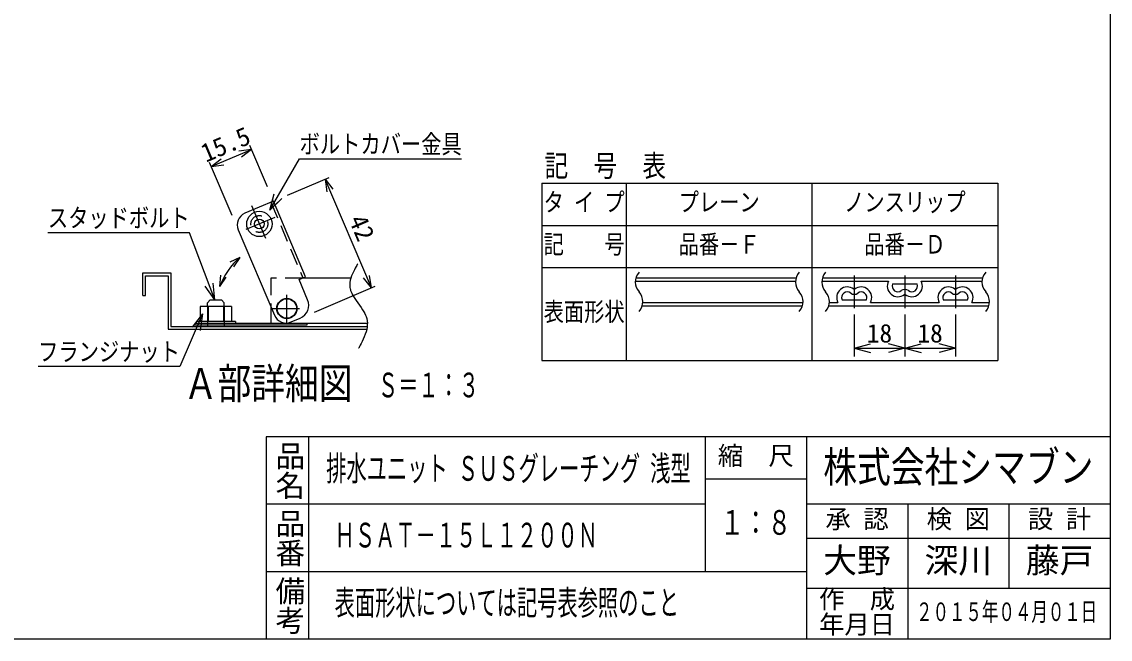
# Model space of a CAD drawing. Units: millimetres, scale not verified, with parts at other scales. Extents: x -1092 to 1092, y -744 to 696.
# Drawn here: x 60 to 1092, y -744 to -158 of the extents above; entities that cross this region are included whole.
import ezdxf
from ezdxf.enums import TextEntityAlignment as Align

# ---------------------------------------------------------------- set-up
doc = ezdxf.new("R2010")
doc.units = ezdxf.units.MM
doc.header["$LTSCALE"] = 8
doc.linetypes.add('CHAIN1', pattern=[8, 5, -1, 1, -1])
doc.linetypes.add('DASHED2', pattern=[3, 2, -1])
for name, color, linetype in [('0-7_枠細線', 5, 'Continuous'), ('0-8_枠中線', 5, 'Continuous'), ('1-2_極細2', 2, 'Continuous'), ('1-3_細線2', 4, 'Continuous'), ('1-5_寸法2', 7, 'Continuous')]:
    doc.layers.add(name, color=color, linetype=linetype)
doc.styles.add('@ＭＳ ゴシック', font='')
doc.styles.add('ＭＳ ゴシック', font='')
doc.styles.get('@ＭＳ ゴシック').set_extended_font_data('@MS Gothic')
doc.styles.get('ＭＳ ゴシック').set_extended_font_data('MS Gothic')

msp = doc.modelspace()

# ---------------------------------------------------------------- linework, layer by layer
at = {"layer": '0-7_枠細線'}
for p, q in [((553.308, -311.489), (985.308, -311.489)), ((553.308, -311.489), (553.308, -479.489)), ((633.308, -311.489), (633.308, -479.489)), ((809.308, -311.489), (809.308, -479.489)), ((985.308, -311.489), (985.308, -479.489)), ((553.308, -351.489), (985.308, -351.489)), ((553.308, -391.489), (985.308, -391.489)), ((642.415, -401.218), (794.224, -401.218)), ((819.216, -401.218), (971.025, -401.218)), ((641.829, -404.418), (793.638, -404.418)), ((818.63, -404.418), (881.93, -404.418)), ((885.753, -407.085), (908.863, -407.085)), ((912.687, -404.418), (970.439, -404.418)), ((837.753, -422.018), (860.863, -422.018)), ((933.753, -422.018), (956.863, -422.018)), ((648.392, -427.885), (800.201, -427.885)), ((648.978, -424.685), (800.787, -424.685)), ((825.192, -427.885), (977.001, -427.885)), ((825.778, -424.685), (833.93, -424.685)), ((864.687, -424.685), (929.93, -424.685)), ((960.687, -424.685), (977.587, -424.685)), ((849.308, -435.885), (849.308, -475.885)), ((897.308, -435.885), (897.308, -475.885)), ((945.308, -435.885), (945.308, -475.885)), ((849.308, -467.885), (864.763, -463.744)), ((897.308, -467.885), (881.853, -463.744)), ((897.308, -467.885), (912.763, -463.744)), ((945.308, -467.885), (929.853, -463.744)), ((849.308, -467.885), (864.763, -472.026)), ((849.308, -467.885), (897.308, -467.885)), ((897.308, -467.885), (881.853, -472.026)), ((897.308, -467.885), (912.763, -472.026)), ((897.308, -467.885), (945.308, -467.885)), ((945.308, -467.885), (929.853, -472.026)), ((553.308, -479.489), (985.308, -479.489)), ((332, -552), (332, -744)), ((708, -552), (708, -680)), ((804, -552), (804, -744)), ((708, -592), (804, -592)), ((708, -616), (292, -616)), ((1092, -616), (804, -616)), ((900, -616), (900, -744)), ((996, -616), (996, -696)), ((804, -648), (1092, -648)), ((804, -680), (292, -680)), ((1092, -696), (804, -696))]:
    msp.add_line(p, q, dxfattribs=at)
at = {"layer": '0-7_枠細線', "linetype": 'CHAIN1'}
for p, q in [((849.308, -398.978), (849.308, -429.935)), ((897.308, -398.978), (897.308, -429.935)), ((945.308, -398.978), (945.308, -429.935))]:
    msp.add_line(p, q, dxfattribs=at)
at = {"layer": '0-7_枠細線'}
for centre, radius, start, end in [((655.547, -405.277), 13.745, 137.56163, 222.43837), ((807.356, -405.277), 13.745, 137.56163, 222.43837), ((832.348, -405.277), 13.745, 137.56163, 222.43837), ((984.157, -405.277), 13.745, 137.56163, 222.43837), ((842.641, -419.885), 9.947, 51.31781, 208.85363), ((849.308, -411.558), 0.72, 231.31781, 308.68219), ((855.975, -419.885), 9.947, 331.14637, 128.68219), ((890.641, -409.218), 9.947, 151.14637, 308.68219), ((890.641, -409.218), 5.333, 156.42182, 308.68219), ((897.308, -417.545), 5.333, 51.31781, 128.68219), ((903.975, -409.218), 9.947, 231.31781, 28.85363), ((903.975, -409.218), 5.333, 231.31781, 23.57818), ((938.641, -419.885), 9.947, 51.31781, 208.85363), ((945.308, -411.558), 0.72, 231.31781, 308.68219), ((951.975, -419.885), 9.947, 331.14637, 128.68219), ((635.26, -423.826), 13.745, 317.56163, 42.43837), ((787.069, -423.826), 13.745, 317.56163, 42.43837), ((812.061, -423.826), 13.745, 317.56163, 42.43837), ((842.641, -419.885), 5.333, 51.31781, 203.57818), ((849.308, -411.558), 5.333, 231.31781, 308.68219), ((855.975, -419.885), 5.333, 336.42182, 128.68219), ((897.308, -417.545), 0.72, 51.31781, 128.68219), ((938.641, -419.885), 5.333, 51.31781, 203.57818), ((945.308, -411.558), 5.333, 231.31781, 308.68219), ((951.975, -419.885), 5.333, 336.42182, 128.68219), ((963.869, -423.826), 13.745, 317.56163, 42.43837)]:
    msp.add_arc(centre, radius, start, end, dxfattribs=at)
at = {"layer": '0-8_枠中線'}
msp.add_lwpolyline([(-1092, -744), (-1092, 696), (1092, 696), (1092, -744)], close=True, dxfattribs=at)
msp.add_lwpolyline([(1092, -552), (292, -552), (292, -744)], dxfattribs=at)
at = {"layer": '1-2_極細2'}
for p, q in [((295.496, -337.176), (298.257, -326.872)), ((295.496, -337.176), (303.038, -329.633)), ((174.874, -396.615), (201.541, -396.615)), ((174.874, -417.948), (174.874, -396.615)), ((177.541, -399.281), (198.874, -399.281)), ((201.541, -396.615), (201.541, -447.281)), ((372.321, -401.681), (325.811, -401.681)), ((237.084, -428.348), (237.084, -442.748)), ((251.331, -428.348), (251.331, -442.748)), ((201.541, -447.281), (387.107, -447.281)), ((224.173, -444.348), (224.173, -445.948)), ((224.173, -444.348), (296.207, -444.348)), ((224.173, -445.948), (330.839, -445.948)), ((225.541, -444.348), (262.874, -444.348)), ((330.839, -445.948), (330.839, -444.348))]:
    msp.add_line(p, q, dxfattribs=at)
at = {"layer": '1-2_極細2', "linetype": 'DASHED2'}
for p, q in [((296.313, -329.611), (326.738, -401.288)), ((296.207, -401.681), (296.207, -428.241)), ((325.811, -401.681), (296.207, -401.681))]:
    msp.add_line(p, q, dxfattribs=at)
at = {"layer": '1-2_極細2', "linetype": 'CHAIN1'}
for p, q in [((278.008, -332.554), (291.23, -363.705)), ((300.195, -343.897), (272.734, -355.554)), ((311.546, -443.669), (311.546, -417.391)), ((298.052, -430.333), (323.592, -430.333))]:
    msp.add_line(p, q, dxfattribs=at)
at = {"layer": '1-2_極細2'}
for points in [[(378.673, -387.975), (378.577, -388.145), (378.291, -388.651), (377.823, -389.479), (377.192, -390.607), (376.424, -392.004), (375.557, -393.632), (374.643, -395.448), (373.738, -397.403), (372.903, -399.445), (372.195, -401.518), (371.656, -403.568), (371.312, -405.538), (371.161, -407.375), (371.18, -409.027), (371.321, -410.448), (371.526, -411.599), (371.73, -412.445), (371.878, -412.963), (371.931, -413.137), (371.987, -413.311), (372.165, -413.83), (372.493, -414.68), (373.009, -415.839), (373.744, -417.279), (374.718, -418.962), (375.922, -420.845), (377.32, -422.881), (378.844, -425.015), (380.411, -427.192), (381.929, -429.354), (383.312, -431.44), (384.498, -433.392), (385.451, -435.155), (386.164, -436.676), (386.659, -437.911), (386.971, -438.821), (387.139, -439.379), (387.191, -439.567), (387.241, -439.755)], [(174.874, -417.948), (177.541, -417.948), (177.541, -399.281)], [(198.874, -399.281), (198.874, -449.948), (387.107, -449.948)], [(296.207, -428.241), (296.207, -444.348), (387.842, -444.348)], [(387.241, -439.755), (387.378, -440.315), (387.563, -441.233), (387.739, -442.488), (387.843, -444.049), (387.814, -445.877), (387.607, -447.925), (387.197, -450.139), (386.586, -452.46), (385.8, -454.822), (384.886, -457.161), (383.902, -459.411), (382.912, -461.507), (381.978, -463.391), (381.15, -465.009), (380.47, -466.317), (379.967, -467.278), (379.659, -467.865), (379.556, -468.062)]]:
    msp.add_lwpolyline(points, dxfattribs=at)
at = {"layer": '1-2_極細2', "linetype": 'DASHED2'}
msp.add_circle((285.475, -350.145), 8, dxfattribs=at)
at = {"layer": '1-2_極細2'}
msp.add_circle((311.546, -430.333), 9.2, dxfattribs=at)
at = {"layer": '1-3_細線2'}
for p, q in [((298.768, -328.569), (271.766, -340.031)), ((329.193, -400.246), (298.768, -328.569)), ((265.409, -355.766), (299.793, -436.77)), ((323.056, -402.851), (329.193, -400.246)), ((331.183, -421.997), (323.056, -402.851)), ((249.541, -422.215), (252.207, -424.881)), ((258.941, -428.348), (229.474, -428.348)), ((229.474, -428.348), (229.474, -442.748)), ((252.207, -428.348), (252.207, -424.881)), ((258.941, -428.348), (258.941, -442.748)), ((262.874, -442.748), (225.541, -442.748)), ((225.541, -442.748), (225.541, -444.348)), ((262.874, -442.748), (262.874, -444.348)), ((315.528, -443.127), (324.119, -439.481)), ((236.207, -444.348), (236.207, -447.281)), ((252.207, -444.348), (252.207, -447.281))]:
    msp.add_line(p, q, dxfattribs=at)
at = {"layer": '1-3_細線2', "linetype": 'DASHED2'}
for p, q in [((236.207, -428.348), (236.207, -444.348)), ((252.207, -428.348), (252.207, -444.348))]:
    msp.add_line(p, q, dxfattribs=at)
at = {"layer": '1-3_細線2'}
msp.add_lwpolyline([(236.207, -428.348), (236.207, -424.881), (238.874, -422.215), (249.541, -422.215)], dxfattribs=at)
for centre, radius in [((285.475, -350.145), 12), ((285.475, -350.145), 4.667), ((311.546, -430.333), 9.6)]:
    msp.add_circle(centre, radius, dxfattribs=at)
for centre, radius, start, end in [((276.455, -351.077), 12, 113, 203), ((318.91, -427.207), 13.333, 293, 23), ((310.839, -432.081), 12, 203, 293)]:
    msp.add_arc(centre, radius, start, end, dxfattribs=at)
at = {"layer": '1-5_寸法2'}
for p, q in [((293.037, -315.069), (276.366, -275.794)), ((239.881, -295.626), (277.929, -279.476)), ((239.881, -295.626), (249.337, -288.238)), ((277.929, -279.476), (266.045, -281.146)), ((277.929, -279.476), (268.473, -286.864)), ((259.678, -342.265), (238.318, -291.944)), ((239.881, -295.626), (251.764, -293.956)), ((312.268, -322.839), (351.543, -306.168)), ((347.861, -307.73), (355.249, -317.187)), ((347.861, -307.73), (349.531, -319.614)), ((391.623, -410.827), (347.861, -307.73)), ((295.496, -337.176), (299.637, -321.721)), ((295.496, -337.176), (306.81, -325.862)), ((266.965, -381.814), (257.387, -386.51)), ((266.965, -381.814), (261.018, -390.669)), ((248.064, -409.475), (248.958, -398.846)), ((248.064, -409.475), (254.153, -400.717)), ((391.623, -410.827), (384.235, -401.371)), ((391.623, -410.827), (389.953, -398.944)), ((243.341, -422.215), (234.031, -409.202)), ((243.341, -422.215), (241.785, -406.291)), ((337.62, -433.75), (395.305, -409.264)), ((231.485, -435.293), (221.619, -447.889)), ((231.485, -435.293), (229.239, -451.134))]:
    msp.add_line(p, q, dxfattribs=at)
for points in [[(295.496, -337.176), (323.631, -288.444), (477.231, -288.444)], [(243.341, -422.215), (219.389, -358.428), (84.989, -358.428)], [(231.485, -435.293), (210.164, -485.349), (75.764, -485.349)]]:
    msp.add_lwpolyline(points, dxfattribs=at)
msp.add_arc((310.839, -432.081), 66.721, 131.11509, 160.19528, dxfattribs=at)

# ---------------------------------------------------------------- texts
at = {"layer": '0-7_枠細線', "style": 'ＭＳ ゴシック'}
for s, height, width, p in [('タ イ プ', 17.6, 0.8, (554.908, -343.489)), ('プレーン', 17.6, 0.8, (682.908, -343.489)), ('ノンスリップ', 17.6, 0.8, (839.708, -343.489)), ('記\u3000\u3000号', 17.6, 0.8, (554.908, -383.489)), ('品番－Ｆ', 17.6, 0.8, (682.908, -383.489)), ('品番－Ｄ', 17.6, 0.8, (858.908, -383.489)), ('表面形状', 17.6, 0.8, (554.908, -447.489)), ('Ａ部詳細図', 29.33, 0.8, (213.823, -524.818)), ('Ｓ＝１：３', 23.46, 0.6, (397.741, -521.662)), ('排水ユニット ＳＵＳグレーチング 浅型', 23.46, 0.6, (348.8, -600.751)), ('株式会社シマブン', 29.33, 0.8, (820, -604)), ('１：８', 23.46, 0.7, (722.4, -652)), ('ＨＳＡＴ－１５Ｌ１２００Ｎ', 23.46, 0.6, (356.8, -664)), ('表面形状については記号表参照のこと', 23.46, 0.6, (356.8, -728)), ('２０１５年０４月０１日', 17.6, 0.65, (908, -732))]:
    msp.add_text(s, height=height, dxfattribs=dict(at, width=width)).set_placement(p, align=Align.BOTTOM_LEFT)
for s, height, p in [('18', 17.6, (861.308, -467.885)), ('18', 17.6, (909.308, -467.885)), ('縮\u3000尺', 17.6, (720, -584)), ('検 図', 17.6, (918, -644)), ('設 計', 17.6, (1014, -644)), ('承 認', 17.6, (822, -644)), ('大野', 23.46, (820, -688)), ('深川', 23.46, (916, -688)), ('藤戸', 23.46, (1012, -688)), ('作\u3000成', 17.6, (816, -720)), ('年月日', 17.6, (816, -744))]:
    msp.add_text(s, height=height, dxfattribs=at).set_placement(p, align=Align.BOTTOM_LEFT)
at = {"layer": '0-7_枠細線', "style": '@ＭＳ ゴシック'}
for s, p in [('品名', (298, -556)), ('品番', (298, -620)), ('備考', (298, -684))]:
    msp.add_text(s, height=20.53, rotation=270, dxfattribs=at).set_placement(p, align=Align.BOTTOM_LEFT)
at = {"layer": '0-7_枠細線', "insert": (555.803, -307.489), "char_height": 20.53, "attachment_point": 7, "style": 'ＭＳ ゴシック'}
msp.add_mtext('\\T2.07;\\W0.8;記号表', dxfattribs=at)
at = {"layer": '1-5_寸法2', "style": 'ＭＳ ゴシック'}
for s, rotation, p in [('15.5', 23, (236.813, -296.929)), ('42', 293, (365.053, -348.233))]:
    msp.add_text(s, height=17.6, rotation=rotation, dxfattribs=at).set_placement(p, align=Align.BOTTOM_LEFT)
at = {"layer": '1-5_寸法2', "style": 'ＭＳ ゴシック', "width": 0.8}
for s, p in [('ボルトカバー金具', (323.631, -288.444)), ('スタッドボルト', (84.989, -358.428)), ('フランジナット', (75.764, -485.349))]:
    msp.add_text(s, height=17.6, dxfattribs=at).set_placement(p, align=Align.BOTTOM_LEFT)

doc.saveas('drawing.dxf')
